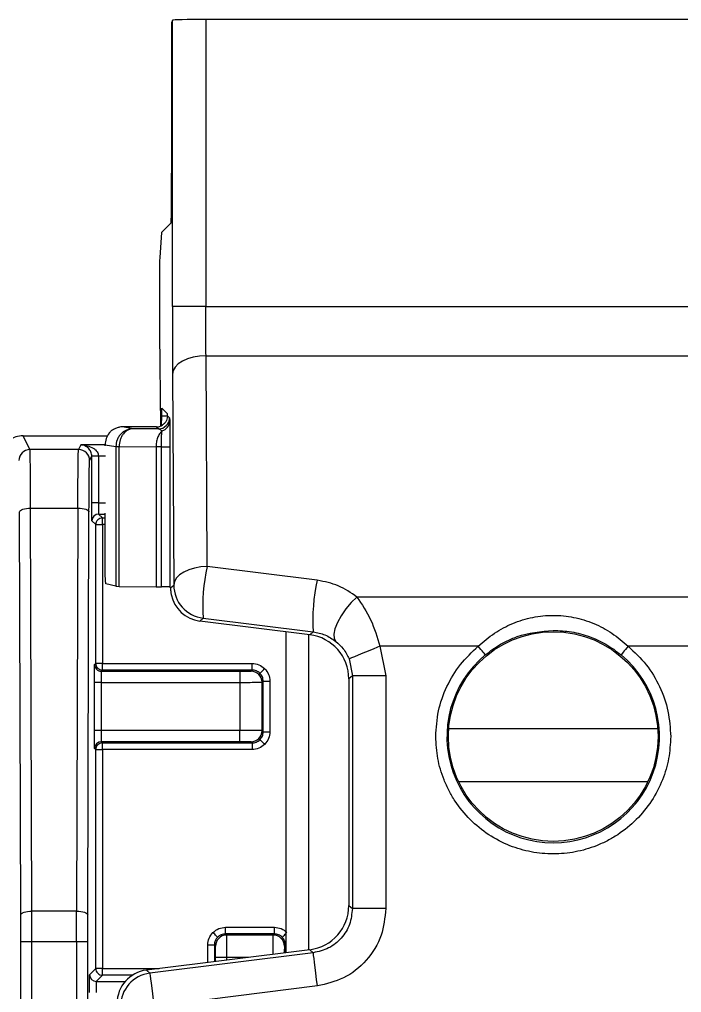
# Model space of a CAD drawing. Header units: inches. Extents: x 897.4 to 914.4, y -8.5 to 2.5.
# Drawn here: x 908.062 to 908.647, y 0.553 to 1.413 of the extents above; entities that cross this region are included whole.
import ezdxf

# ---------------------------------------------------------------- set-up
doc = ezdxf.new("R2010")
doc.units = ezdxf.units.IN
doc.header["$LTSCALE"] = 4
doc.header["$MEASUREMENT"] = 0
doc.layers.get('0').update_dxf_attribs({"linetype": 'CONTINUOUS'})

msp = doc.modelspace()

# ---------------------------------------------------------------- linework, layer by layer
for p, q in [((908.19686, 1.41225), (908.19617, 1.41018)), ((908.19686, 1.15932), (908.19686, 1.41225)), ((908.22638, 1.41302), (908.22638, 1.15932)), ((908.84005, 1.41302), (908.22638, 1.41302)), ((908.19608, 1.40034), (908.19608, 1.27728)), ((908.19594, 1.24317), (908.19606, 1.26744)), ((908.19579, 1.23333), (908.18723, 1.22477)), ((908.18722, 1.22463), (908.18565, 1.20264)), ((908.18722, 1.22463), (908.18723, 1.22477)), ((908.1855, 1.1831), (908.1855, 1.13563)), ((908.22638, 1.15932), (908.19686, 1.15932)), ((908.22638, 1.15932), (908.84005, 1.15932)), ((908.1855, 1.13563), (908.18635, 1.05367)), ((908.22654, 1.11586), (908.8399, 1.11586)), ((908.22762, 0.92953), (908.22654, 1.11586)), ((908.19701, 1.09957), (908.19809, 0.91323)), ((908.18755, 1.06937), (908.19241, 1.06451)), ((908.18735, 1.05415), (908.18741, 1.06234)), ((908.19241, 1.06234), (908.18741, 1.06234)), ((908.19245, 1.06283), (908.19435, 1.06105)), ((908.19435, 1.06105), (908.19449, 1.05831)), ((908.16251, 1.05139), (908.15249, 1.05295)), ((908.18265, 1.05295), (908.15249, 1.05295)), ((908.16251, 1.05139), (908.15946, 1.05091)), ((908.18451, 1.05121), (908.16251, 1.05139)), ((908.18451, 1.05121), (908.18265, 1.05295)), ((908.18771, 1.0495), (908.18451, 1.05121)), ((908.07106, 1.03298), (908.06501, 1.04508)), ((908.06501, 1.04508), (908.13944, 1.04508)), ((908.11388, 1.03298), (908.07106, 1.03298)), ((908.11594, 1.03709), (908.11388, 1.03298)), ((908.13755, 1.03709), (908.11594, 1.03709)), ((908.13755, 1.03708), (908.1469, 1.03562)), ((908.13755, 1.03627), (908.13755, 1.03708)), ((908.1469, 1.03562), (908.1469, 1.03571)), ((908.1469, 1.03562), (908.14977, 1.03562)), ((908.1469, 1.03562), (908.1469, 0.91213)), ((908.14977, 1.03562), (908.14977, 1.03565)), ((908.14977, 1.03565), (908.18244, 1.03539)), ((908.14977, 0.91204), (908.14977, 1.03562)), ((908.18244, 1.03539), (908.18244, 0.91162)), ((908.1871, 0.91158), (908.1871, 1.03539)), ((908.19463, 1.03539), (908.19463, 0.91146)), ((908.12373, 1.02314), (908.12565, 1.02698)), ((908.12565, 1.02698), (908.12565, 1.02715)), ((908.12565, 0.98578), (908.12565, 1.02698)), ((908.13155, 1.02698), (908.12565, 1.02698)), ((908.13155, 1.02725), (908.13155, 1.02698)), ((908.13155, 1.02725), (908.13786, 1.02725)), ((908.13155, 1.02698), (908.13155, 0.98578)), ((908.07274, 0.62504), (908.07161, 0.98116)), ((908.07161, 0.98116), (908.11333, 0.98116)), ((908.11333, 0.98116), (908.1122, 0.62504)), ((908.13155, 0.98578), (908.12565, 0.98578)), ((908.13155, 0.98578), (908.13786, 0.98578)), ((908.0629, 0.62168), (908.06177, 0.97779)), ((908.12204, 0.62168), (908.12317, 0.97779)), ((908.13169, 0.97593), (908.13755, 0.97593)), ((908.13169, 0.97593), (908.13511, 0.97251)), ((908.13511, 0.96661), (908.13511, 0.97251)), ((908.13511, 0.97251), (908.13755, 0.97251)), ((908.13755, 0.92291), (908.13755, 0.97676)), ((908.12921, 0.96661), (908.12578, 0.97003)), ((908.12921, 0.84402), (908.12921, 0.96661)), ((908.12921, 0.96661), (908.13511, 0.96661)), ((908.13511, 0.96661), (908.13511, 0.84402)), ((908.13755, 0.96661), (908.13511, 0.96661)), ((908.32482, 0.91745), (908.22762, 0.92953)), ((908.1469, 0.91213), (908.13807, 0.91433)), ((908.14977, 0.91204), (908.18244, 0.91162)), ((908.19517, 0.91066), (908.19809, 0.91323)), ((908.19463, 0.91146), (908.19517, 0.91065)), ((908.70658, 0.90259), (908.35986, 0.90259)), ((908.22396, 0.88394), (908.22109, 0.8814)), ((908.31822, 0.86926), (908.22109, 0.8814)), ((908.22396, 0.88394), (908.32116, 0.87186)), ((908.29718, 0.87189), (908.29718, 0.58834)), ((908.31725, 0.59085), (908.31725, 0.86938)), ((908.31822, 0.86926), (908.32116, 0.87186)), ((908.38015, 0.85913), (908.38532, 0.83293)), ((908.46694, 0.85913), (908.38015, 0.85913)), ((908.68629, 0.85913), (908.5995, 0.85913)), ((908.12814, 0.84295), (908.12921, 0.84402)), ((908.13511, 0.84402), (908.12921, 0.84402)), ((908.13511, 0.83811), (908.13511, 0.84402)), ((908.13511, 0.84402), (908.2672, 0.84402)), ((908.2672, 0.83811), (908.2672, 0.84402)), ((908.35284, 0.8479), (908.3558, 0.83293)), ((908.13511, 0.83811), (908.13405, 0.83705)), ((908.13405, 0.83705), (908.25638, 0.83705)), ((908.2672, 0.83811), (908.13511, 0.83811)), ((908.25638, 0.83705), (908.25638, 0.8272)), ((908.26622, 0.83713), (908.2672, 0.83811)), ((908.12801, 0.7846), (908.12801, 0.8272)), ((908.13391, 0.8272), (908.12801, 0.8272)), ((908.13391, 0.8272), (908.13391, 0.7846)), ((908.13391, 0.8272), (908.25638, 0.8272)), ((908.25638, 0.8272), (908.25638, 0.7846)), ((908.27606, 0.82729), (908.27704, 0.82827)), ((908.27606, 0.78452), (908.27606, 0.82729)), ((908.27704, 0.78353), (908.27704, 0.82827)), ((908.27704, 0.82827), (908.28295, 0.82827)), ((908.28295, 0.82827), (908.28295, 0.78353)), ((908.3558, 0.83293), (908.3527, 0.8302)), ((908.3527, 0.8302), (908.3527, 0.63003)), ((908.3558, 0.83293), (908.3558, 0.6273)), ((908.38532, 0.83293), (908.3558, 0.83293)), ((908.38532, 0.83293), (908.38532, 0.6273)), ((908.13391, 0.7846), (908.12801, 0.7846)), ((908.25638, 0.7846), (908.13391, 0.7846)), ((908.25638, 0.77476), (908.25638, 0.7846)), ((908.27704, 0.78353), (908.27606, 0.78452)), ((908.27704, 0.78353), (908.28295, 0.78353)), ((908.44089, 0.78641), (908.62555, 0.78641)), ((908.25638, 0.77476), (908.13405, 0.77476)), ((908.13405, 0.77476), (908.13511, 0.77369)), ((908.2672, 0.77369), (908.26622, 0.77467)), ((908.12921, 0.76779), (908.12814, 0.76885)), ((908.12921, 0.57433), (908.12921, 0.76779)), ((908.12921, 0.76779), (908.13511, 0.76779)), ((908.13511, 0.77369), (908.2672, 0.77369)), ((908.13511, 0.76779), (908.13511, 0.77369)), ((908.2672, 0.76779), (908.13511, 0.76779)), ((908.13511, 0.76779), (908.13511, 0.57433)), ((908.2672, 0.77369), (908.2672, 0.76779)), ((908.61666, 0.73917), (908.44977, 0.73917)), ((908.3527, 0.63003), (908.3558, 0.6273)), ((908.06294, 0.59813), (908.0629, 0.62168)), ((908.07278, 0.59813), (908.07274, 0.62504)), ((908.1122, 0.62504), (908.07274, 0.62504)), ((908.11216, 0.59813), (908.1122, 0.62504)), ((908.12201, 0.59813), (908.12204, 0.62168)), ((908.38532, 0.6273), (908.3558, 0.6273)), ((908.2438, 0.60487), (908.2438, 0.61077)), ((908.2438, 0.61077), (908.28691, 0.61077)), ((908.28691, 0.60487), (908.28691, 0.61077)), ((908.24478, 0.60389), (908.2438, 0.60487)), ((908.28691, 0.60487), (908.2438, 0.60487)), ((908.28593, 0.60389), (908.24478, 0.60389)), ((908.28691, 0.60487), (908.28593, 0.60389)), ((908.06294, -0.0195), (908.06294, 0.59813)), ((908.06294, 0.59813), (908.07278, 0.59813)), ((908.07278, -0.0195), (908.07278, 0.59813)), ((908.07278, 0.59813), (908.11216, 0.59813)), ((908.11216, 0.59813), (908.11216, -0.0195)), ((908.11216, 0.59813), (908.12201, 0.59813)), ((908.12201, -0.0195), (908.12201, 0.59813)), ((908.23396, 0.59502), (908.22805, 0.59502)), ((908.22805, 0.5797), (908.22805, 0.59502)), ((908.23494, 0.59404), (908.23396, 0.59502)), ((908.23396, 0.59502), (908.23396, 0.58043)), ((908.29675, 0.59502), (908.29577, 0.59404)), ((908.29675, 0.58828), (908.29675, 0.59502)), ((908.29675, 0.59502), (908.29718, 0.59502)), ((908.31822, 0.59097), (908.17384, 0.57292)), ((908.32131, 0.58823), (908.17694, 0.57019)), ((908.32131, 0.58823), (908.31822, 0.59097)), ((908.23503, 0.58057), (908.23503, 0.5842)), ((908.24487, 0.5842), (908.23503, 0.5842)), ((908.24487, 0.5818), (908.24487, 0.5842)), ((908.2641, 0.5842), (908.24487, 0.5842)), ((908.12372, 0.56885), (908.12921, 0.57433)), ((908.13511, 0.57433), (908.12921, 0.57433)), ((908.13511, 0.56843), (908.12963, 0.56294)), ((908.13511, 0.56843), (908.13511, 0.57433)), ((908.13511, 0.57433), (908.18514, 0.57433)), ((908.16149, 0.56843), (908.13511, 0.56843)), ((908.17384, 0.57292), (908.17694, 0.57019)), ((908.12963, 0.56294), (908.15518, 0.56294)), ((908.32498, 0.55894), (908.1806, 0.54089))]:
    msp.add_line(p, q)
at = {"flags": 128}
for points in [[(908.22654, 1.11586), (908.22081, 1.11553), (908.21529, 1.11459), (908.2102, 1.11308), (908.20574, 1.11105), (908.20207, 1.10858), (908.19932, 1.10578), (908.19762, 1.10273), (908.19701, 1.09957)], [(908.13155, 1.02725), (908.13041, 1.02723), (908.1293, 1.02721), (908.12829, 1.0272), (908.1274, 1.02718), (908.12666, 1.02717), (908.12611, 1.02716), (908.12577, 1.02715), (908.12565, 1.02715)], [(908.06177, 0.97779), (908.06197, 0.97845), (908.06254, 0.97907), (908.06346, 0.97965), (908.06468, 0.98016), (908.06617, 0.98058), (908.06786, 0.98089), (908.0697, 0.98109), (908.07161, 0.98116)], [(908.11333, 0.98116), (908.11524, 0.98109), (908.11708, 0.98089), (908.11877, 0.98058), (908.12026, 0.98016), (908.12149, 0.97965), (908.1224, 0.97907), (908.12297, 0.97845), (908.12317, 0.97779)], [(908.22762, 0.92953), (908.22188, 0.9292), (908.21637, 0.92826), (908.21128, 0.92674), (908.20681, 0.92472), (908.20314, 0.92225), (908.2004, 0.91944), (908.1987, 0.9164), (908.19809, 0.91323)], [(908.35986, 0.90259), (908.35477, 0.8977), (908.35001, 0.89209), (908.34585, 0.88613), (908.34257, 0.88017), (908.34037, 0.8746), (908.33938, 0.86976), (908.33967, 0.86594), (908.34122, 0.8634)], [(908.38015, 0.85913), (908.37486, 0.85696), (908.36977, 0.85486), (908.36507, 0.85293), (908.36094, 0.85123), (908.35755, 0.84984), (908.35501, 0.84879), (908.35342, 0.84814), (908.35284, 0.8479)], [(908.47323, 0.85156), (908.4731, 0.85172), (908.47274, 0.85215), (908.47215, 0.85286), (908.47137, 0.8538), (908.47042, 0.85494), (908.46934, 0.85625), (908.46816, 0.85766), (908.46694, 0.85913)], [(908.5995, 0.85913), (908.59828, 0.85766), (908.5971, 0.85625), (908.59602, 0.85494), (908.59507, 0.8538), (908.59429, 0.85286), (908.5937, 0.85215), (908.59334, 0.85172), (908.59321, 0.85156)], [(908.27416, 0.83523), (908.27425, 0.83532), (908.27449, 0.83556), (908.27488, 0.83595), (908.2754, 0.83647), (908.27603, 0.8371), (908.27675, 0.83782), (908.27753, 0.8386), (908.27834, 0.8394)], [(908.27416, 0.77658), (908.27425, 0.77649), (908.27449, 0.77624), (908.27488, 0.77585), (908.2754, 0.77533), (908.27603, 0.7747), (908.27675, 0.77399), (908.27753, 0.77321), (908.27834, 0.7724)], [(908.0629, 0.62168), (908.0631, 0.62233), (908.06367, 0.62296), (908.06459, 0.62354), (908.06581, 0.62405), (908.0673, 0.62447), (908.06899, 0.62478), (908.07083, 0.62497), (908.07274, 0.62504)], [(908.1122, 0.62504), (908.11411, 0.62497), (908.11595, 0.62478), (908.11764, 0.62447), (908.11913, 0.62405), (908.12036, 0.62354), (908.12127, 0.62296), (908.12184, 0.62233), (908.12204, 0.62168)], [(908.23684, 0.60198), (908.23675, 0.60207), (908.23651, 0.60232), (908.23612, 0.60271), (908.2356, 0.60323), (908.23497, 0.60386), (908.23425, 0.60457), (908.23348, 0.60535), (908.23267, 0.60616)], [(908.29387, 0.60198), (908.29396, 0.60207), (908.2942, 0.60232), (908.29459, 0.60271), (908.29511, 0.60323), (908.29574, 0.60386), (908.29646, 0.60457), (908.29718, 0.60529)], [(908.32498, 0.55894), (908.32426, 0.56462), (908.32358, 0.57009), (908.32295, 0.57513), (908.3224, 0.57956), (908.32194, 0.58321), (908.3216, 0.58593), (908.32139, 0.58763), (908.32131, 0.58823)], [(908.17694, 0.57019), (908.17701, 0.56958), (908.17723, 0.56788), (908.17757, 0.56516), (908.17802, 0.56152), (908.17858, 0.55709), (908.17921, 0.55204), (908.17989, 0.54657), (908.1806, 0.54089)]]:
    msp.add_lwpolyline(points, dxfattribs=at)
msp.add_circle((908.53322, 0.77933), 0.09261)
for centre, radius, start, end in [((908.18451, 1.06105), 0.00984, 270.00889, 359.99282), ((908.18511, 1.05852), 0.00939, 286.11011, 358.74405), ((908.07106, 1.02313), 0.00984, 90.00235, 179.98911), ((908.11388, 1.02313), 0.00984, 0.01358, 89.99496), ((908.15011, 1.13326), 0.09761, 268.11521, 269.79984), ((908.13169, 0.97003), 0.00591, 90.00059, 179.99941), ((908.38265, 0.89413), 0.15902, 167.13865, 183.67715), ((908.22762, 0.91324), 0.02953, 180.00467, 262.87028), ((908.47985, 0.88206), 0.15902, 167.13879, 183.67701), ((908.53322, 0.77933), 0.09389, 129.70971, 50.29029), ((908.13405, 0.84295), 0.00591, 179.99773, 269.99942), ((908.26622, 0.82729), 0.00984, 0.00352, 89.99477), ((908.26622, 0.78452), 0.00984, 270.0018, 359.99649), ((908.13405, 0.76885), 0.00591, 90.00954, 179.99331), ((908.24478, 0.59404), 0.00984, 90.00351, 179.99819), ((908.28593, 0.59404), 0.00984, 0.00349, 89.9948), ((908.12963, 0.56885), 0.00591, 180.00669, 269.99046), ((908.1806, 0.54089), 0.02953, 97.12938, 179.99503)]:
    msp.add_arc(centre, radius, start, end)
for centre, major_axis, ratio, start_param, end_param in [((908.22638, 1.41225), (0.02953, 0), 0.026186, 1.570796, 3.132866), ((908.19617, 1.40034), (0, 0.00984), 0.008727, 0.02618, 1.570796), ((908.19591, 1.27728), (0, 0.01969), 0.008727, 4.18879, 4.712389), ((908.19579, 1.25301), (0, 0.01969), 0.008727, 3.150319, 4.18879), ((908.18567, 1.1831), (0, 0.01969), 0.008727, 0.122173, 1.570796), ((908.19241, 1.05466), (0, 0.00984), 0.008727, 5.690371, 6.274459), ((908.15249, 1.0372), (0.01558, -0.00243), 0.998596, 1.725402, 1.872674), ((908.18265, 1.06279), (-0.00719, 0.00672), 0.999929, 2.322445, 2.921594), ((908.06255, 1.04015), (0.01012, 0.00152), 0.462497, 1.256539, 2.564741), ((908.15133, 1.03738), (0.00112, 0.01572), 0.873936, 0.937397, 1.652253), ((908.15673, 0.91213), (0.00984, 0), 0.013091, 3.193953, 3.926991), ((908.1894, 0.91171), (0.00984, 0), 0.013091, 3.926991, 4.476013), ((908.18479, 0.91146), (0.00984, 0), 0.013091, 0.008727, 1.33442), ((908.22475, 0.91071), (0.02214, 0.01954), 0.999932, 2.621611, 3.86478), ((908.31333, 0.8302), (-0.02952, -0.02606), 0.999932, 2.418406, 3.86478), ((908.31333, 0.63003), (-0.02952, 0.02606), 0.999932, 2.418406, 3.86478), ((908.17751, 0.54362), (0.02214, -0.01954), 0.999932, 2.418406, 3.86478)]:
    msp.add_ellipse(centre, major_axis=major_axis, ratio=ratio, start_param=start_param, end_param=end_param)
for points, knots in [([(908.19686, 1.15932), (908.19686, 1.1487), (908.19688, 1.12746), (908.19697, 1.10886), (908.19701, 1.09957)], [0, 0, 0, 0, 0.500002, 1, 1, 1, 1]), ([(908.22654, 1.11586), (908.2265, 1.12273), (908.22641, 1.13627), (908.22639, 1.15171), (908.22638, 1.15932)], [0, 0, 0, 0, 0.5073206, 1, 1, 1, 1]), ([(908.18741, 1.06234), (908.18742, 1.06342), (908.18745, 1.06609), (908.18749, 1.06883), (908.18753, 1.06919), (908.18755, 1.06937)], [0, 0, 0, 0, 0.261171, 0.643603, 1, 1, 1, 1]), ([(908.19245, 1.06283), (908.19244, 1.06224), (908.19241, 1.06106), (908.19172, 1.05873), (908.19034, 1.0564), (908.18893, 1.05526), (908.1882, 1.05466)], [0, 0, 0, 0, 0.254268, 0.509659, 0.743584, 1, 1, 1, 1]), ([(908.19449, 1.05831), (908.19451, 1.05729), (908.19455, 1.05523), (908.1946, 1.04964), (908.19463, 1.04289), (908.19463, 1.03792), (908.19463, 1.03542)], [0, 0, 0, 0, 0.248954, 0.500093, 0.74932, 1, 1, 1, 1]), ([(908.14092, 1.04748), (908.14147, 1.04813), (908.14255, 1.04942), (908.14528, 1.0513), (908.14799, 1.05238), (908.1496, 1.05267), (908.15017, 1.05278)], [0, 0, 0, 0, 0.313614, 0.626571, 0.867534, 1, 1, 1, 1]), ([(908.15857, 1.05085), (908.15759, 1.05054), (908.15498, 1.0497), (908.15184, 1.04737), (908.14943, 1.0444), (908.14747, 1.04075), (908.14713, 1.03771), (908.1469, 1.03571)], [0, 0, 0, 0, 0.152229, 0.403801, 0.559717, 0.7112, 1, 1, 1, 1]), ([(908.15946, 1.05091), (908.1586, 1.05057), (908.15642, 1.04971), (908.1538, 1.04733), (908.15184, 1.04435), (908.15024, 1.0407), (908.14996, 1.03765), (908.14977, 1.03565)], [0, 0, 0, 0, 0.160769, 0.409859, 0.564155, 0.71413, 1, 1, 1, 1]), ([(908.16251, 1.05139), (908.16123, 1.05137), (908.15988, 1.05134), (908.15863, 1.05088), (908.15857, 1.05085)], [0, 0, 0, 0, 0.948162, 1, 1, 1, 1]), ([(908.18771, 1.0495), (908.1869, 1.04867), (908.18531, 1.04706), (908.18365, 1.04343), (908.18264, 1.03949), (908.18251, 1.03675), (908.18244, 1.03543)], [0, 0, 0, 0, 0.273196, 0.530745, 0.772925, 1, 1, 1, 1]), ([(908.1871, 1.03541), (908.18711, 1.03693), (908.18712, 1.03996), (908.18725, 1.04409), (908.18745, 1.0475), (908.18762, 1.04883), (908.18771, 1.0495)], [0, 0, 0, 0, 0.249921, 0.499785, 0.749781, 1, 1, 1, 1]), ([(908.07161, 0.98116), (908.07159, 0.98684), (908.07155, 0.99923), (908.07143, 1.01566), (908.07126, 1.02956), (908.07113, 1.03179), (908.07106, 1.03298)], [0, 0, 0, 0, 0.196266, 0.428427, 0.696381, 1, 1, 1, 1]), ([(908.11333, 0.98116), (908.11335, 0.98684), (908.1134, 0.99923), (908.11352, 1.01566), (908.11368, 1.02956), (908.11381, 1.03179), (908.11388, 1.03298)], [0, 0, 0, 0, 0.196266, 0.428427, 0.696381, 1, 1, 1, 1]), ([(908.11961, 1.03623), (908.11957, 1.03626), (908.11841, 1.03706), (908.11715, 1.03708), (908.11594, 1.03709)], [0, 0, 0, 0, 0.03762, 1, 1, 1, 1]), ([(908.11594, 1.03709), (908.11785, 1.03695), (908.12161, 1.03666), (908.12601, 1.03489), (908.12885, 1.03276), (908.13033, 1.03103), (908.13131, 1.02919), (908.13148, 1.02787), (908.13155, 1.02725)], [0, 0, 0, 0, 0.300435, 0.592276, 0.717706, 0.825036, 0.917457, 1, 1, 1, 1]), ([(908.12565, 1.02715), (908.1256, 1.02777), (908.12551, 1.02908), (908.1249, 1.03094), (908.12397, 1.03267), (908.12224, 1.0348), (908.12069, 1.03565), (908.11961, 1.03623)], [0, 0, 0, 0, 0.1199773, 0.2543434, 0.4103883, 0.592775, 1, 1, 1, 1]), ([(908.1871, 1.03539), (908.18623, 1.03539), (908.1845, 1.03539), (908.18313, 1.03539), (908.18244, 1.03539)], [0, 0, 0, 0, 0.50001, 1, 1, 1, 1]), ([(908.1871, 1.03539), (908.18813, 1.03539), (908.1902, 1.03539), (908.19262, 1.03539), (908.19429, 1.03539), (908.19452, 1.03539), (908.19463, 1.03539)], [0, 0, 0, 0, 0.25, 0.5, 0.75, 1, 1, 1, 1]), ([(908.12317, 0.97779), (908.1232, 0.98395), (908.12325, 0.99655), (908.12338, 1.01112), (908.12355, 1.02102), (908.12367, 1.02244), (908.12373, 1.02314)], [0, 0, 0, 0, 0.244241, 0.499993, 0.755751, 1, 1, 1, 1]), ([(908.12578, 0.97003), (908.12577, 0.97026), (908.12574, 0.9706), (908.12571, 0.97257), (908.12569, 0.9746), (908.12567, 0.9771), (908.12565, 0.98075), (908.12565, 0.98381), (908.12565, 0.98578)], [0, 0, 0, 0, 0.23957, 0.368287, 0.500011, 0.62872, 0.760445, 1, 1, 1, 1]), ([(908.13155, 0.98578), (908.13157, 0.98449), (908.13159, 0.98193), (908.13162, 0.97869), (908.13166, 0.97641), (908.13168, 0.97609), (908.13169, 0.97593)], [0, 0, 0, 0, 0.250014, 0.500014, 0.750002, 1, 1, 1, 1]), ([(908.13511, 0.97251), (908.13434, 0.97242), (908.13279, 0.97225), (908.13084, 0.97088), (908.12947, 0.96893), (908.1293, 0.96738), (908.12921, 0.96661)], [0, 0, 0, 0, 0.2499946, 0.4999837, 0.7499992, 1, 1, 1, 1]), ([(908.13807, 0.91433), (908.13793, 0.91543), (908.13775, 0.91692), (908.13759, 0.92007), (908.13755, 0.92173), (908.13755, 0.92253), (908.13755, 0.92291)], [0, 0, 0, 0, 0.606129, 0.826204, 0.917048, 1, 1, 1, 1]), ([(908.35986, 0.90259), (908.35461, 0.90628), (908.34431, 0.91352), (908.33123, 0.91616), (908.32482, 0.91745)], [0, 0, 0, 0, 0.510075, 1, 1, 1, 1]), ([(908.19517, 0.91065), (908.19518, 0.91058), (908.19519, 0.91043), (908.19522, 0.90939), (908.19534, 0.90788), (908.19554, 0.90623), (908.19575, 0.90517), (908.19583, 0.90474)], [0, 0, 0, 0, 0.215485, 0.430995, 0.646164, 0.85999, 1, 1, 1, 1]), ([(908.35986, 0.90259), (908.36421, 0.89617), (908.37283, 0.88344), (908.37772, 0.86719), (908.38015, 0.85913)], [0, 0, 0, 0, 0.503996, 1, 1, 1, 1]), ([(908.46694, 0.85913), (908.47163, 0.86317), (908.48093, 0.87119), (908.49734, 0.87973), (908.51485, 0.88523), (908.53319, 0.88703), (908.55153, 0.88524), (908.56904, 0.87975), (908.58547, 0.87121), (908.5948, 0.86318), (908.5995, 0.85913)], [0, 0, 0, 0, 0.125848, 0.249824, 0.376423, 0.499865, 0.623091, 0.749613, 0.873859, 1, 1, 1, 1]), ([(908.32116, 0.87186), (908.32478, 0.87111), (908.33262, 0.86949), (908.33821, 0.86553), (908.34122, 0.8634)], [0, 0, 0, 0, 0.463012, 1, 1, 1, 1]), ([(908.47323, 0.85156), (908.47757, 0.85484), (908.4834, 0.85923), (908.49297, 0.86426), (908.50785, 0.8708), (908.52234, 0.87216), (908.53322, 0.87318)], [0, 0, 0, 0, 0.250211, 0.335538, 0.50093, 1, 1, 1, 1]), ([(908.53322, 0.87318), (908.53864, 0.87292), (908.5495, 0.87238), (908.56521, 0.86801), (908.58011, 0.86137), (908.58883, 0.85483), (908.59321, 0.85156)], [0, 0, 0, 0, 0.2490562, 0.499521, 0.7490411, 1, 1, 1, 1]), ([(908.34122, 0.8634), (908.34342, 0.8614), (908.3468, 0.85835), (908.35063, 0.85272), (908.35213, 0.84945), (908.35284, 0.8479)], [0, 0, 0, 0, 0.498886, 0.763635, 1, 1, 1, 1]), ([(908.42948, 0.77933), (908.42995, 0.78692), (908.43087, 0.80211), (908.4387, 0.8238), (908.4504, 0.84355), (908.46147, 0.85398), (908.46694, 0.85913)], [0, 0, 0, 0, 0.24996, 0.500037, 0.753051, 1, 1, 1, 1]), ([(908.5995, 0.85913), (908.60504, 0.85392), (908.61613, 0.8435), (908.62782, 0.82363), (908.63554, 0.80201), (908.63649, 0.78683), (908.63696, 0.77933)], [0, 0, 0, 0, 0.249962, 0.500035, 0.753053, 1, 1, 1, 1]), ([(908.12801, 0.8272), (908.12801, 0.82917), (908.12801, 0.8322), (908.12803, 0.83586), (908.12804, 0.83835), (908.12807, 0.84039), (908.1281, 0.84237), (908.12812, 0.84272), (908.12814, 0.84295)], [0, 0, 0, 0, 0.239556, 0.368276, 0.499987, 0.628703, 0.760429, 1, 1, 1, 1]), ([(908.12921, 0.84402), (908.1293, 0.84324), (908.12947, 0.8417), (908.13084, 0.83974), (908.13279, 0.83838), (908.13434, 0.8382), (908.13511, 0.83811)], [0, 0, 0, 0, 0.2500109, 0.4999837, 0.7499829, 1, 1, 1, 1]), ([(908.2672, 0.84402), (908.26929, 0.8438), (908.27346, 0.84337), (908.27671, 0.84073), (908.27834, 0.8394)], [0, 0, 0, 0, 0.500009, 1, 1, 1, 1]), ([(908.13405, 0.83705), (908.13404, 0.83689), (908.13401, 0.83657), (908.13398, 0.83429), (908.13394, 0.83105), (908.13392, 0.82849), (908.13391, 0.8272)], [0, 0, 0, 0, 0.250002, 0.500014, 0.749984, 1, 1, 1, 1]), ([(908.25638, 0.83705), (908.25766, 0.83705), (908.26023, 0.83705), (908.26296, 0.83707), (908.26462, 0.83708), (908.26586, 0.8371), (908.26608, 0.83712), (908.26622, 0.83713)], [0, 0, 0, 0, 0.249015, 0.49964, 0.628445, 0.760262, 1, 1, 1, 1]), ([(908.27416, 0.83523), (908.27368, 0.83566), (908.27272, 0.83652), (908.27099, 0.83741), (908.26913, 0.838), (908.26785, 0.83808), (908.2672, 0.83811)], [0, 0, 0, 0, 0.249971, 0.499966, 0.749998, 1, 1, 1, 1]), ([(908.27704, 0.82827), (908.27701, 0.82891), (908.27693, 0.8302), (908.27634, 0.83206), (908.27545, 0.83378), (908.27459, 0.83475), (908.27416, 0.83523)], [0, 0, 0, 0, 0.2500044, 0.4999875, 0.7499471, 1, 1, 1, 1]), ([(908.27834, 0.8394), (908.27966, 0.83778), (908.2823, 0.83453), (908.28273, 0.83035), (908.28295, 0.82827)], [0, 0, 0, 0, 0.500002, 1, 1, 1, 1]), ([(908.25638, 0.8272), (908.25894, 0.82721), (908.26407, 0.82722), (908.27056, 0.82725), (908.27512, 0.82727), (908.27575, 0.82728), (908.27606, 0.82729)], [0, 0, 0, 0, 0.249999, 0.500003, 0.75, 1, 1, 1, 1]), ([(908.12814, 0.76885), (908.12812, 0.76908), (908.1281, 0.76943), (908.12807, 0.7714), (908.12804, 0.77342), (908.12803, 0.77592), (908.12801, 0.77958), (908.12801, 0.78263), (908.12801, 0.7846)], [0, 0, 0, 0, 0.239575, 0.368293, 0.500005, 0.628734, 0.760441, 1, 1, 1, 1]), ([(908.13391, 0.7846), (908.13392, 0.78332), (908.13394, 0.78075), (908.13398, 0.77751), (908.13401, 0.77523), (908.13404, 0.77492), (908.13405, 0.77476)], [0, 0, 0, 0, 0.249985, 0.499994, 0.749991, 1, 1, 1, 1]), ([(908.27606, 0.78452), (908.27575, 0.78452), (908.27512, 0.78454), (908.27056, 0.78456), (908.26407, 0.78458), (908.25894, 0.78459), (908.25638, 0.7846)], [0, 0, 0, 0, 0.25, 0.499997, 0.750001, 1, 1, 1, 1]), ([(908.27416, 0.77658), (908.27459, 0.77706), (908.27545, 0.77802), (908.27634, 0.77975), (908.27693, 0.7816), (908.27701, 0.78289), (908.27704, 0.78353)], [0, 0, 0, 0, 0.249992, 0.500017, 0.749998, 1, 1, 1, 1]), ([(908.28295, 0.78353), (908.28273, 0.78145), (908.2823, 0.77728), (908.27966, 0.77403), (908.27834, 0.7724)], [0, 0, 0, 0, 0.499978, 1, 1, 1, 1]), ([(908.26622, 0.77467), (908.26608, 0.77469), (908.26579, 0.77471), (908.26382, 0.77473), (908.2618, 0.77475), (908.25952, 0.77476), (908.25761, 0.77476), (908.25638, 0.77476)], [0, 0, 0, 0, 0.2490206, 0.4996488, 0.628452, 0.7602622, 1, 1, 1, 1]), ([(908.2672, 0.77369), (908.26785, 0.77373), (908.26913, 0.7738), (908.27099, 0.77439), (908.27272, 0.77529), (908.27368, 0.77615), (908.27416, 0.77658)], [0, 0, 0, 0, 0.250001, 0.500003, 0.749989, 1, 1, 1, 1]), ([(908.63696, 0.77933), (908.63661, 0.77281), (908.63592, 0.75977), (908.63003, 0.74041), (908.62058, 0.72196), (908.60707, 0.70548), (908.59335, 0.69424), (908.58115, 0.68711), (908.56878, 0.68149), (908.55278, 0.67679), (908.53323, 0.67499), (908.51366, 0.67679), (908.4943, 0.68247), (908.47585, 0.69198), (908.45938, 0.70547), (908.44813, 0.7192), (908.441, 0.7314), (908.4354, 0.74377), (908.43052, 0.75977), (908.42983, 0.77281), (908.42948, 0.77933)], [0, 0, 0, 0, 0.059977, 0.119983, 0.184938, 0.249957, 0.314911, 0.347284, 0.380016, 0.439976, 0.5, 0.559959, 0.619983, 0.684937, 0.749957, 0.814911, 0.847283, 0.880016, 0.939991, 1, 1, 1, 1]), ([(908.13511, 0.77369), (908.13434, 0.7736), (908.13279, 0.77343), (908.13084, 0.77206), (908.12947, 0.77011), (908.1293, 0.76856), (908.12921, 0.76779)], [0, 0, 0, 0, 0.2499946, 0.4999837, 0.7499992, 1, 1, 1, 1]), ([(908.27834, 0.7724), (908.27671, 0.77108), (908.27346, 0.76843), (908.26929, 0.768), (908.2672, 0.76779)], [0, 0, 0, 0, 0.499973, 1, 1, 1, 1]), ([(908.3558, 0.6273), (908.3553, 0.62255), (908.3543, 0.61305), (908.34652, 0.60073), (908.33527, 0.59149), (908.32596, 0.58932), (908.32131, 0.58823)], [0, 0, 0, 0, 0.250006, 0.499998, 0.749995, 1, 1, 1, 1]), ([(908.38532, 0.6273), (908.38451, 0.61927), (908.38281, 0.60265), (908.36917, 0.58074), (908.34912, 0.56449), (908.33284, 0.56074), (908.32498, 0.55894)], [0, 0, 0, 0, 0.241648, 0.500001, 0.75835, 1, 1, 1, 1]), ([(908.23267, 0.60616), (908.23429, 0.60748), (908.23755, 0.61013), (908.24172, 0.61056), (908.2438, 0.61077)], [0, 0, 0, 0, 0.500012, 1, 1, 1, 1]), ([(908.28691, 0.61077), (908.28899, 0.61056), (908.29316, 0.61013), (908.29642, 0.60748), (908.29804, 0.60616)], [0, 0, 0, 0, 0.499999, 1, 1, 1, 1]), ([(908.22805, 0.59502), (908.22827, 0.59711), (908.2287, 0.60128), (908.23134, 0.60453), (908.23267, 0.60616)], [0, 0, 0, 0, 0.500006, 1, 1, 1, 1]), ([(908.23684, 0.60198), (908.23641, 0.6015), (908.23555, 0.60054), (908.23466, 0.59881), (908.23407, 0.59696), (908.234, 0.59567), (908.23396, 0.59502)], [0, 0, 0, 0, 0.249992, 0.500017, 0.749998, 1, 1, 1, 1]), ([(908.2438, 0.60487), (908.24316, 0.60483), (908.24187, 0.60476), (908.24001, 0.60417), (908.23829, 0.60327), (908.23732, 0.60241), (908.23684, 0.60198)], [0, 0, 0, 0, 0.2500038, 0.5000012, 0.7499974, 1, 1, 1, 1]), ([(908.24487, 0.5842), (908.24486, 0.58677), (908.24485, 0.5919), (908.24483, 0.59838), (908.2448, 0.60294), (908.24479, 0.60357), (908.24478, 0.60389)], [0, 0, 0, 0, 0.25, 0.500004, 0.749997, 1, 1, 1, 1]), ([(908.28585, 0.58692), (908.28585, 0.58855), (908.28587, 0.59272), (908.28588, 0.59837), (908.28591, 0.60294), (908.28592, 0.60357), (908.28593, 0.60389)], [0, 0, 0, 0, 0.17519, 0.450132, 0.72506, 1, 1, 1, 1]), ([(908.29387, 0.60198), (908.29339, 0.60241), (908.29242, 0.60327), (908.2907, 0.60417), (908.28884, 0.60476), (908.28755, 0.60483), (908.28691, 0.60487)], [0, 0, 0, 0, 0.249994, 0.499981, 0.750005, 1, 1, 1, 1]), ([(908.29675, 0.59502), (908.29671, 0.59567), (908.29664, 0.59696), (908.29605, 0.59881), (908.29516, 0.60054), (908.2943, 0.6015), (908.29387, 0.60198)], [0, 0, 0, 0, 0.250004, 0.499987, 0.75003, 1, 1, 1, 1]), ([(908.23503, 0.5842), (908.23503, 0.58548), (908.23502, 0.58805), (908.23501, 0.59078), (908.23499, 0.59245), (908.23497, 0.59368), (908.23495, 0.5939), (908.23494, 0.59404)], [0, 0, 0, 0, 0.2490173, 0.4996282, 0.6284459, 0.7602645, 1, 1, 1, 1]), ([(908.29577, 0.59404), (908.29576, 0.5939), (908.29574, 0.59362), (908.29571, 0.59164), (908.2957, 0.58974), (908.29569, 0.58865), (908.29569, 0.58815)], [0, 0, 0, 0, 0.338798, 0.679783, 0.855002, 1, 1, 1, 1]), ([(908.12359, 0.5531), (908.12359, 0.55507), (908.12359, 0.5581), (908.12361, 0.56175), (908.12363, 0.56425), (908.12365, 0.56629), (908.12368, 0.56827), (908.12371, 0.56862), (908.12372, 0.56885)], [0, 0, 0, 0, 0.239557, 0.368278, 0.49999, 0.628706, 0.760433, 1, 1, 1, 1]), ([(908.12921, 0.57433), (908.1293, 0.57356), (908.12947, 0.57201), (908.13084, 0.57006), (908.13279, 0.56869), (908.13434, 0.56852), (908.13511, 0.56843)], [0, 0, 0, 0, 0.2500109, 0.4999837, 0.7499829, 1, 1, 1, 1]), ([(908.12963, 0.56294), (908.12962, 0.56278), (908.12959, 0.56247), (908.12956, 0.56019), (908.12953, 0.55695), (908.1295, 0.55438), (908.12949, 0.5531)], [0, 0, 0, 0, 0.2499959, 0.5000116, 0.7500179, 1, 1, 1, 1])]:
    msp.add_open_spline(points, degree=3, knots=knots)

doc.saveas('drawing.dxf')
